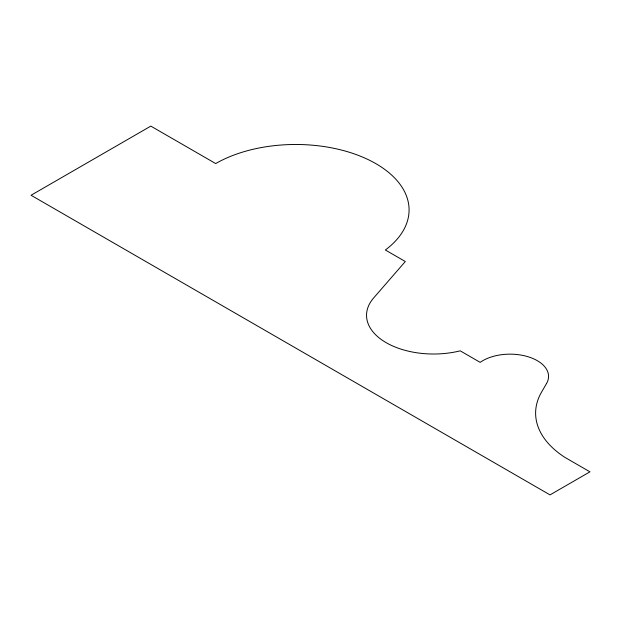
<?xml version="1.0" encoding="UTF-8"?>
<svg xmlns="http://www.w3.org/2000/svg" width="621" height="621" viewBox="0 0 621 621"><rect width="100%" height="100%" fill="white"/><g stroke="black" fill="none" stroke-linecap="round" stroke-linejoin="round"><path stroke-width="0.93" d="M546.573 383.46L541.574 392.068A114.862 66.315 0 0 0 565.001 457.436L589.95 471.836L550.027 494.89L31.05 195.258L150.818 126.11L215.689 163.564A113.371 65.453 0 0 1 370.714 160.855A113.371 65.453 0 0 1 385.354 249.999L405.311 261.519L373.663 297.94A67.052 38.712 0 0 0 384.849 341.884A67.052 38.712 0 0 0 460.208 350.834L480.165 362.361A38.518 22.24 0 0 1 528.618 356.912A38.518 22.24 0 0 1 546.573 383.46"/></g></svg>
